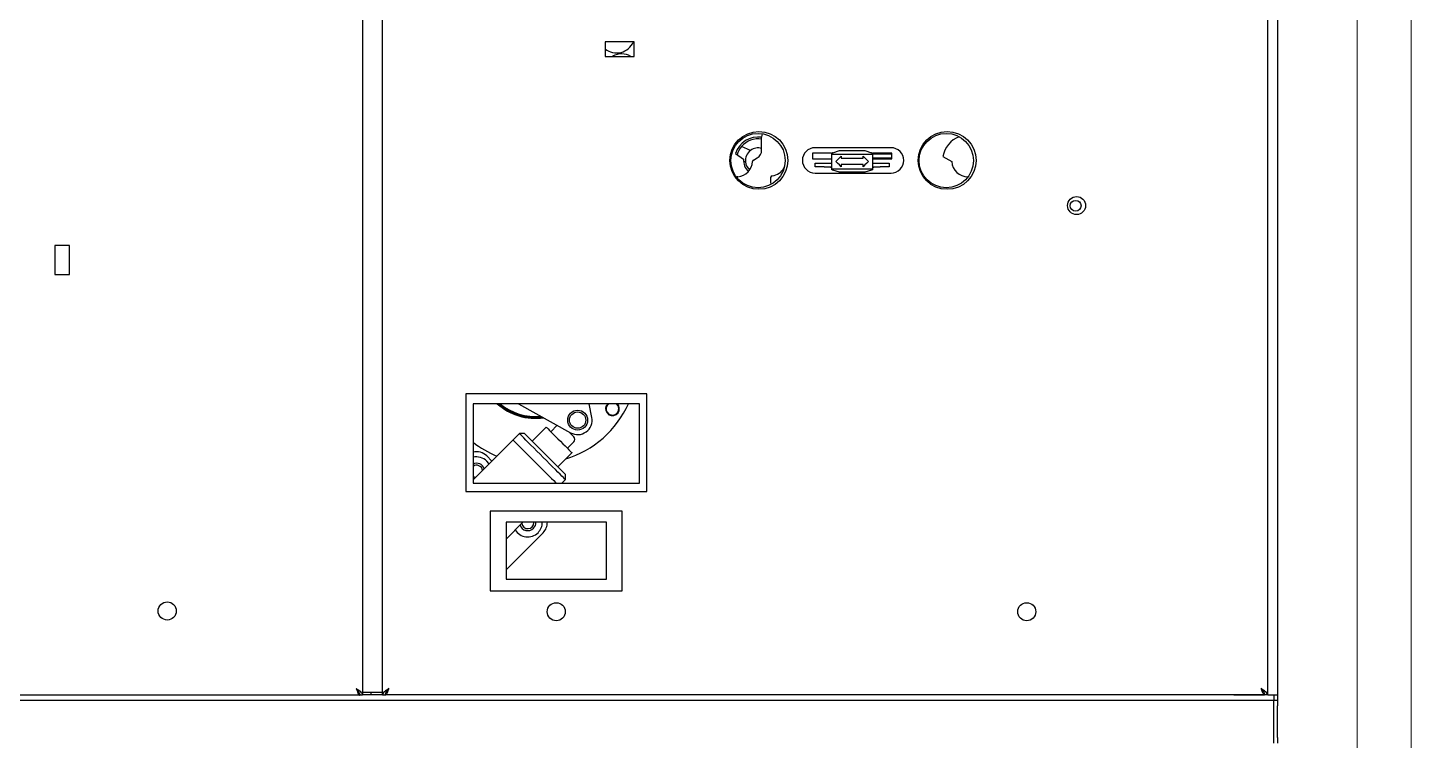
# Model space of a CAD drawing. Header units: millimetres. Extents: x 0 to 87554, y -20854 to 20404.
# Drawn here: x 4723 to 5488, y -10354 to -9961 of the extents above; entities that cross this region are included whole.
import ezdxf

# ---------------------------------------------------------------- set-up
doc = ezdxf.new("R2010")
doc.units = ezdxf.units.MM
doc.layers.get('0').update_dxf_attribs({"lineweight": 15})
doc.layers.add('CO', color=7, linetype='Continuous', lineweight=9)

# ---------------------------------------------------------------- blocks, each defined once
blk = doc.blocks.new('dr4')
at = {"color": 87, "linetype": 'Continuous', "lineweight": 25}
for p, q in [((611.83, -703.82), (611.83, 84.18)), ((1100.83, 84.18), (1100.83, -703.82)), ((1106.33, 85.58), (1106.33, -703.92)), ((600.83, 84.08), (600.83, -703.92)), ((750.83, -342.82), (734.83, -342.82)), ((734.83, -342.82), (734.83, -350.82)), ((750.83, -350.82), (750.83, -342.82)), ((734.83, -350.82), (750.83, -350.82)), ((821.33, -402.65), (821.33, -395.42)), ((806.9, -404.6), (811.36, -407.72)), ((815.16, -402.79), (810.2, -400.63)), ((859.83, -404.42), (849.33, -404.42)), ((849.33, -404.42), (849.33, -407.42)), ((892.83, -401.32), (850.83, -401.32)), ((859.83, -404.42), (859.83, -404.92)), ((859.83, -404.92), (882.83, -404.92)), ((859.83, -404.92), (859.83, -412.92)), ((860.57, -404.17), (864.33, -402.92)), ((864.33, -402.92), (878.33, -402.92)), ((878.33, -402.92), (882.08, -404.17)), ((893.33, -404.42), (882.83, -404.42)), ((882.83, -404.92), (882.83, -404.42)), ((882.83, -412.92), (882.83, -404.92)), ((893.33, -404.92), (882.83, -404.92)), ((893.33, -407.42), (893.33, -404.42)), ((811.33, -408.76), (812.37, -409.21)), ((816.81, -408.14), (818.83, -406.98)), ((849.33, -407.42), (859.83, -407.42)), ((850.83, -411.92), (850.83, -409.92)), ((850.83, -409.92), (855.83, -409.92)), ((855.83, -411.92), (850.83, -411.92)), ((855.83, -409.92), (859.83, -409.92)), ((855.83, -411.92), (859.83, -411.92)), ((859.33, -411.92), (859.33, -412.02)), ((859.33, -412.02), (859.83, -412.02)), ((865.33, -405.92), (865.33, -407.17)), ((865.33, -407.17), (877.33, -407.17)), ((865.33, -410.67), (865.33, -411.92)), ((877.33, -410.67), (865.33, -410.67)), ((877.33, -407.17), (877.33, -405.92)), ((877.33, -411.92), (877.33, -410.67)), ((882.83, -406.92), (893.33, -406.92)), ((882.83, -407.42), (893.33, -407.42)), ((882.83, -409.92), (886.83, -409.92)), ((882.83, -411.92), (886.83, -411.92)), ((882.83, -412.02), (883.33, -412.02)), ((883.33, -412.02), (883.33, -411.92)), ((886.83, -409.92), (891.83, -409.92)), ((891.83, -411.92), (886.83, -411.92)), ((891.83, -409.92), (891.83, -411.92)), ((921.5, -406.21), (926.34, -409.01)), ((826.29, -417.87), (826.29, -420.42)), ((850.83, -415.32), (892.83, -415.32)), ((859.83, -412.92), (882.83, -412.92)), ((859.83, -412.92), (859.83, -413.42)), ((864.33, -414.92), (860.57, -413.67)), ((878.33, -414.92), (864.33, -414.92)), ((882.08, -413.67), (878.33, -414.92)), ((882.83, -413.42), (882.83, -412.92)), ((438.83, -455.42), (430.83, -455.42)), ((430.83, -455.42), (430.83, -471.42)), ((438.83, -471.42), (438.83, -455.42)), ((430.83, -471.42), (438.83, -471.42)), ((757.83, -537.32), (657.83, -537.32)), ((657.83, -537.32), (657.83, -591.32)), ((753.83, -542.82), (661.83, -542.82)), ((661.83, -542.82), (661.83, -586.82)), ((686.95, -542.82), (715.73, -558.91)), ((727.5, -550.47), (726.09, -542.82)), ((753.83, -586.82), (753.83, -542.82)), ((757.83, -591.32), (757.83, -537.32)), ((702.32, -555.82), (694.54, -563.6)), ((708.33, -554.77), (704.8, -558.3)), ((683.94, -562.89), (661.83, -585)), ((687.47, -559.36), (683.94, -562.89)), ((690.3, -559.36), (687.47, -559.36)), ((713.99, -567.49), (717.52, -563.95)), ((669.45, -571.74), (672.27, -574.56)), ((708.69, -577.74), (716.46, -569.96)), ((661.83, -586.82), (753.83, -586.82)), ((710.92, -586.82), (712.93, -584.81)), ((712.93, -584.81), (712.93, -581.98)), ((657.83, -591.32), (757.83, -591.32)), ((744.33, -602.32), (671.33, -602.32)), ((671.33, -602.32), (671.33, -646.32)), ((744.33, -646.32), (744.33, -602.32)), ((680.08, -617.66), (689.42, -608.32)), ((735.58, -608.32), (680.08, -608.32)), ((680.08, -608.32), (680.08, -639.82)), ((695.48, -608.51), (695.48, -608.32)), ((735.58, -639.82), (735.58, -608.32)), ((700.57, -614.17), (680.08, -634.66)), ((680.08, -639.82), (735.58, -639.82)), ((671.33, -646.32), (744.33, -646.32)), ((599.23, -703.34), (599.23, -703.92)), ((611.83, -702.42), (600.83, -702.42)), ((605.33, -702.42), (605.33, -703.82)), ((613.43, -703.82), (613.43, -703.24)), ((1099.23, -703.24), (1099.23, -703.82)), ((1104.33, -706.92), (-291.67, -706.92)), ((599.23, -703.92), (163.43, -703.92)), ((600.83, -703.92), (599.33, -703.92)), ((611.65, -703.82), (600.97, -703.82)), ((611.83, -703.82), (613.33, -703.82)), ((1099.23, -703.82), (613.43, -703.82)), ((1082.33, -703.92), (1082.33, -703.82)), ((1099.18, -703.92), (1082.33, -703.92)), ((1100.83, -703.82), (1099.33, -703.82)), ((1102.33, -703.92), (1100.97, -703.92)), ((1106.33, -703.92), (1102.33, -703.92)), ((1104.33, -703.92), (1104.33, -706.92)), ((1106.33, -706.92), (1104.33, -706.92)), ((1104.33, -709.92), (1104.33, -706.92)), ((1104.33, -726.92), (1104.33, -709.92)), ((1104.33, -727.42), (1104.33, -709.92)), ((1106.33, -703.92), (1106.33, -706.92)), ((1106.33, -706.92), (1106.33, -709.92)), ((1106.33, -727.42), (1106.33, -709.92)), ((1104.33, -730.42), (1104.33, -727.42)), ((1106.33, -727.42), (1106.33, -730.42))]:
    blk.add_line(p, q, dxfattribs=at)
at = {"color": 87, "linetype": 'Continuous', "lineweight": 25, "flags": 128}
for points in [[(821.67, -393.6), (821.42, -394.44), (821.33, -395.42)], [(859.83, -404.42), (860.27, -404.27), (860.51, -404.19), (860.57, -404.17)], [(882.08, -404.17), (882.14, -404.19), (882.38, -404.27), (882.83, -404.42)], [(862.33, -408.92), (863.26, -407.98), (864.26, -406.98), (865.33, -405.92)], [(865.33, -411.92), (864.26, -410.86), (863.26, -409.85), (862.33, -408.92)], [(877.33, -405.92), (878.39, -406.98), (879.39, -407.98), (880.33, -408.92)], [(880.33, -408.92), (879.39, -409.85), (878.39, -410.86), (877.33, -411.92)], [(826.29, -420.42), (826.39, -421.39), (826.44, -421.62)], [(860.57, -413.67), (860.51, -413.65), (860.27, -413.57), (859.83, -413.42)], [(882.83, -413.42), (882.38, -413.57), (882.14, -413.65), (882.08, -413.67)], [(741.98, -543.98), (741.27, -543.07), (740.97, -542.82)], [(741.44, -542.82), (741.52, -542.89), (742.24, -543.84)], [(702.32, -555.82), (702.4, -555.9), (702.73, -556.23), (703.3, -556.8), (704.09, -557.59), (705.07, -558.57), (706.2, -559.7), (707.46, -560.96), (708.78, -562.28), (710.12, -563.62), (711.44, -564.94), (712.68, -566.18), (713.81, -567.31), (714.77, -568.27), (715.54, -569.04)], [(683.94, -562.89), (683.97, -562.92), (684.21, -563.17), (684.7, -563.66), (685.43, -564.38), (686.37, -565.32), (687.51, -566.46), (688.83, -567.78), (690.3, -569.26), (691.9, -570.85), (693.59, -572.54), (695.33, -574.29), (697.11, -576.06), (698.87, -577.83), (700.6, -579.55), (702.24, -581.2), (703.78, -582.74), (705.18, -584.14), (706.41, -585.37), (707.46, -586.41), (707.86, -586.82)], [(683.94, -562.89), (683.97, -562.92), (684.21, -563.17), (684.7, -563.66), (685.43, -564.38), (686.37, -565.32), (687.51, -566.46), (688.83, -567.78), (690.3, -569.26), (691.9, -570.85), (693.59, -572.54), (695.33, -574.29), (697.11, -576.06), (698.87, -577.83), (700.6, -579.55), (702.24, -581.2), (703.78, -582.74), (705.18, -584.14), (706.41, -585.37), (707.46, -586.41), (707.86, -586.82)], [(712.93, -584.81), (712.8, -584.69), (712.43, -584.32), (711.83, -583.71), (710.99, -582.88), (709.95, -581.83), (708.72, -580.6), (707.32, -579.2), (705.78, -577.66), (704.13, -576.02), (702.41, -574.29), (700.64, -572.53), (698.87, -570.75), (697.12, -569), (695.43, -567.32), (693.84, -565.72), (692.36, -564.25), (691.04, -562.93), (689.9, -561.79), (688.96, -560.85), (688.24, -560.12), (687.75, -559.63), (687.5, -559.39), (687.47, -559.36)], [(690.3, -559.36), (690.43, -559.48), (690.8, -559.86), (691.42, -560.48), (692.27, -561.32), (693.32, -562.38), (694.56, -563.62), (695.96, -565.01), (697.48, -566.54), (699.1, -568.15), (700.77, -569.82), (702.46, -571.52), (704.13, -573.19), (705.75, -574.8), (707.27, -576.33), (708.67, -577.72), (709.91, -578.96), (710.96, -580.02), (711.81, -580.86), (712.43, -581.48), (712.8, -581.86), (712.93, -581.98), (712.93, -581.98)], [(714.77, -558.37), (714.97, -558.57), (715.82, -559.42), (716.56, -560.16), (717.11, -560.71), (717.44, -561.04), (717.52, -561.12)], [(715.54, -569.04), (716.09, -569.59), (716.4, -569.9), (716.46, -569.96)], [(670.68, -576.15), (670.53, -575.9), (669.45, -574.57)], [(661.83, -583), (662.43, -583.34), (663.24, -583.58)], [(661.83, -584.27), (662.23, -584.45), (662.33, -584.48)]]:
    blk.add_lwpolyline(points, dxfattribs=at)
at = {"color": 87, "linetype": 'Continuous', "lineweight": 25}
for centre, radius in [((819.83, -408.32), 16), ((819.33, -408.42), 15), ((923.83, -408.32), 16), ((923.33, -408.42), 15), ((995.33, -433.32), 5), ((994.83, -433.42), 3), ((719.64, -551.92), 5.5), ((719.64, -551.92), 4.5), ((492.83, -657.42), 5), ((707.83, -657.82), 5), ((967.83, -657.82), 5)]:
    blk.add_circle(centre, radius, dxfattribs=at)
for centre, radius, start, end in [((741.24, -338.96), 10, 230.11016, 337.27903), ((743.96, -359.44), 10, 59.57596, 120.05641), ((819.33, -408.42), 13, 81.15012, 162.92021), ((819.33, -408.42), 12, 80.40593, 139.52365), ((935.33, -408.42), 14, 110.01474, 170.92483), ((819.33, -408.42), 12, 139.52365, 164.47122), ((819.33, -408.42), 7, 126.48141, 186.48141), ((819.33, -408.42), 7, 73.39845, 126.48141), ((816.33, -402.65), 5, 300, 0), ((850.83, -408.32), 7, 90, 270), ((892.83, -408.32), 7, 270, 90), ((807.33, -408.42), 9, 275.73917, 356.63299), ((819.33, -408.42), 8, 175, 228.58881), ((819.33, -408.42), 7, 186.48141, 228.18969), ((817.31, -409.01), 1, 120, 176.63299), ((826.29, -408.42), 8.5, 276.04233, 331.56685), ((935.33, -408.42), 9, 183.74899, 270), ((808.33, -418.37), 1, 95.73917, 139.87978), ((827.29, -417.87), 1, 96.04233, 180), ((696.33, -519.42), 31.5, 227.97537, 278.27062), ((696.33, -519.42), 31, 229.01128, 277.04795), ((696.33, -519.42), 30.5, 230.10428, 275.74664), ((696.33, -519.42), 56.5, 287.20206, 335.53362), ((738.9, -545.64), 3.8, 132.04344, 28.36942), ((738.9, -545.64), 3.5, 126.26479, 28.36942), ((719.64, -551.92), 8, 240.79863, 10.4973), ((696.33, -519.42), 56.5, 232.36569, 247.89369), ((716.11, -562.54), 2, 315, 45), ((663.8, -577.4), 8, 45, 104.27854), ((663.8, -580.23), 8, 45, 104.27854), ((663.8, -580.23), 4.5, 18.89932, 116.00592), ((663.8, -580.23), 3.4, 9.38848, 125.47305), ((692.08, -608.51), 4.5, 198.32436, 315), ((692.08, -608.51), 3.4, 188.54551, 0), ((692.08, -608.51), 4.5, 315, 2.48939), ((692.08, -608.51), 8, 315, 1.39998), ((694.91, -608.51), 8, 315, 1.39998), ((692.08, -608.51), 8, 210.37283, 315)]:
    blk.add_arc(centre, radius, start, end, dxfattribs=at)
for points, knots in [([(860.57, -404.17), (860.53, -404.21), (860.44, -404.3), (860.03, -404.71), (859.83, -404.92)], [0, 0, 0, 0, 0.49413, 1, 1, 1, 1]), ([(882.83, -404.92), (882.62, -404.72), (882.22, -404.3), (882.13, -404.21), (882.08, -404.17)], [0, 0, 0, 0, 0.494822, 1, 1, 1, 1]), ([(859.83, -412.92), (860.03, -413.12), (860.43, -413.53), (860.52, -413.62), (860.57, -413.67)], [0, 0, 0, 0, 0.494812, 1, 1, 1, 1]), ([(882.08, -413.67), (882.12, -413.62), (882.21, -413.54), (882.62, -413.13), (882.83, -412.92)], [0, 0, 0, 0, 0.494139, 1, 1, 1, 1]), ([(600.83, -703.92), (600.77, -703.63), (600.67, -703.04), (599.86, -702.17), (598.7, -701.29), (597.78, -700.71), (597.33, -700.42)], [0, 0, 0, 0, 0.250005, 0.500005, 0.749999, 1, 1, 1, 1]), ([(599.33, -703.92), (599.29, -703.63), (599.23, -703.04), (598.77, -702.17), (598.11, -701.29), (597.59, -700.71), (597.33, -700.42)], [0, 0, 0, 0, 0.250009, 0.500002, 0.750003, 1, 1, 1, 1]), ([(597.33, -700.42), (597.46, -700.64), (597.75, -701.13), (598.2, -701.77), (598.56, -702.18), (598.75, -702.25), (598.79, -702.26)], [0, 0, 0, 0, 0.274581, 0.601184, 0.927895, 1, 1, 1, 1]), ([(597.33, -700.42), (597.47, -700.84), (597.76, -701.67), (598.19, -702.76), (598.62, -703.55), (598.97, -703.89), (599.17, -703.91), (599.23, -703.92)], [0, 0, 0, 0, 0.227183, 0.454422, 0.681669, 0.908922, 1, 1, 1, 1]), ([(615.33, -700.32), (614.87, -700.61), (613.95, -701.19), (612.79, -702.07), (611.98, -702.94), (611.88, -703.53), (611.83, -703.82)], [0, 0, 0, 0, 0.250002, 0.499996, 0.749994, 1, 1, 1, 1]), ([(615.33, -700.32), (615.06, -700.61), (614.54, -701.19), (613.88, -702.07), (613.42, -702.94), (613.36, -703.53), (613.33, -703.82)], [0, 0, 0, 0, 0.250002, 0.500001, 0.74999, 1, 1, 1, 1]), ([(613.43, -703.82), (613.57, -703.78), (613.86, -703.69), (614.29, -703.02), (614.72, -702.03), (615.07, -701.07), (615.27, -700.49), (615.33, -700.32)], [0, 0, 0, 0, 0.227183, 0.454436, 0.681677, 0.908917, 1, 1, 1, 1]), ([(613.85, -702.19), (614, -702.08), (614.31, -701.86), (614.78, -701.21), (615.12, -700.66), (615.3, -700.36), (615.33, -700.32)], [0, 0, 0, 0, 0.303224, 0.627344, 0.951452, 1, 1, 1, 1]), ([(1100.83, -703.82), (1100.77, -703.53), (1100.67, -702.94), (1099.86, -702.07), (1098.7, -701.19), (1097.78, -700.61), (1097.33, -700.32)], [0, 0, 0, 0, 0.250006, 0.500006, 0.750001, 1, 1, 1, 1]), ([(1097.33, -700.32), (1097.46, -700.54), (1097.75, -701.03), (1098.2, -701.67), (1098.56, -702.08), (1098.75, -702.15), (1098.79, -702.16)], [0, 0, 0, 0, 0.2745674, 0.6011854, 0.9278913, 1, 1, 1, 1]), ([(1097.33, -700.32), (1097.47, -700.74), (1097.76, -701.57), (1098.19, -702.66), (1098.62, -703.45), (1098.97, -703.79), (1099.17, -703.81), (1099.23, -703.82)], [0, 0, 0, 0, 0.227181, 0.454422, 0.681666, 0.908922, 1, 1, 1, 1]), ([(1099.33, -703.82), (1099.29, -703.53), (1099.23, -702.94), (1098.77, -702.07), (1098.11, -701.19), (1097.59, -700.61), (1097.33, -700.32)], [0, 0, 0, 0, 0.250011, 0.499995, 0.749998, 1, 1, 1, 1])]:
    blk.add_open_spline(points, degree=3, knots=knots, dxfattribs=at)

msp = doc.modelspace()

# ---------------------------------------------------------------- linework, layer by layer
at = {"layer": 'CO'}
for p, q in [((5457.775, -8905.972), (5457.775, -11565.968)), ((5487.775, -8905.972), (5487.775, -11566.31))]:
    msp.add_line(p, q, dxfattribs=at)

# ---------------------------------------------------------------- block references
at = {"lineweight": -3}
msp.add_blockref('dr4', (4307.45, -9625.55), dxfattribs=at)

doc.saveas('drawing.dxf')
